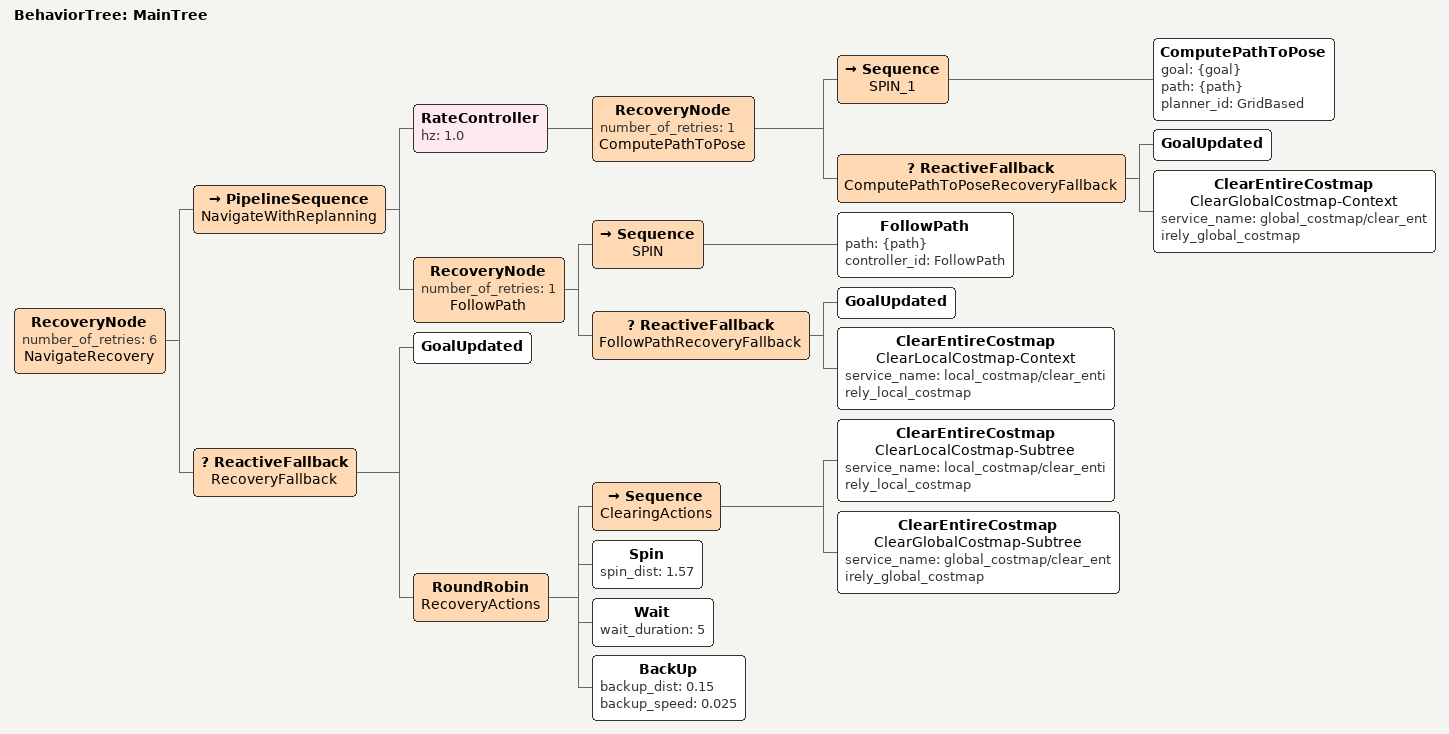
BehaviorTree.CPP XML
<root main_tree_to_execute="MainTree">
    <BehaviorTree ID="MainTree">
        <RecoveryNode number_of_retries="6" name="NavigateRecovery">
            <PipelineSequence name="NavigateWithReplanning">
              <RateController hz="1.0">
                  <RecoveryNode number_of_retries="1" name="ComputePathToPose">
                      <Sequence name="SPIN_1">
                        <ComputePathToPose goal="{goal}" path="{path}" planner_id="GridBased"/>
                      </Sequence>
                      <ReactiveFallback name="ComputePathToPoseRecoveryFallback">
                          <GoalUpdated/>
                          <ClearEntireCostmap name="ClearGlobalCostmap-Context" service_name="global_costmap/clear_entirely_global_costmap"/>
                      </ReactiveFallback>
                  </RecoveryNode>
              </RateController>
              <RecoveryNode number_of_retries="1" name="FollowPath">
                  <Sequence name="SPIN">
                    <FollowPath path="{path}" controller_id="FollowPath"/>
                  </Sequence>
                  <ReactiveFallback name="FollowPathRecoveryFallback">
                      <GoalUpdated/>
                      <ClearEntireCostmap name="ClearLocalCostmap-Context" service_name="local_costmap/clear_entirely_local_costmap"/>
                  </ReactiveFallback>
              </RecoveryNode>
            </PipelineSequence>
            <ReactiveFallback name="RecoveryFallback">
                <GoalUpdated/>
                <RoundRobin name="RecoveryActions">
                    <Sequence name="ClearingActions">
                        <ClearEntireCostmap name="ClearLocalCostmap-Subtree" service_name="local_costmap/clear_entirely_local_costmap"/>
                        <ClearEntireCostmap name="ClearGlobalCostmap-Subtree" service_name="global_costmap/clear_entirely_global_costmap"/>
                    </Sequence>
                    <Spin spin_dist="1.57"/>
                    <Wait wait_duration="5"/>
                    <BackUp backup_dist="0.15" backup_speed="0.025"/>
                </RoundRobin>
            </ReactiveFallback>
        </RecoveryNode>
    </BehaviorTree>
</root>
